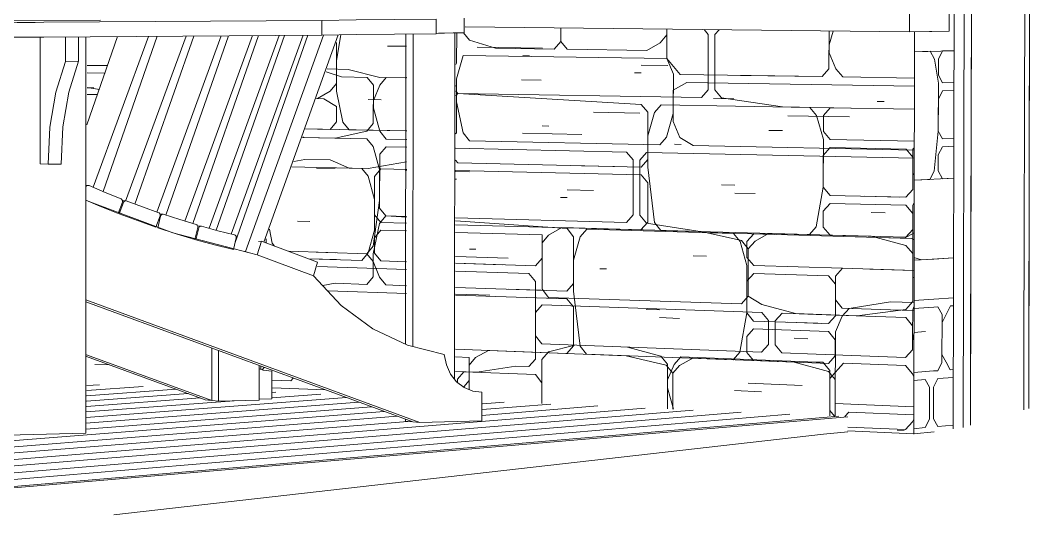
# Model space of a CAD drawing. Header units: inches. Extents: x 205 to 211, y -138 to -29.
# Drawn here: x 210.4573 to 210.5902, y -31.0523 to -30.987 of the extents above; entities that cross this region are included whole.
import ezdxf

# ---------------------------------------------------------------- set-up
doc = ezdxf.new("R2010")
doc.units = ezdxf.units.IN
doc.header["$MEASUREMENT"] = 0
for name, color, linetype, lineweight in [('A-FLOR', 192, 'Continuous', 13), ('A-FLOR-PATT', 8, 'Continuous', 13), ('A-PART', 2, 'Continuous', 9), ('A-WALL-PATT', 111, 'Continuous', 13), ('C-TOPO', 7, 'Continuous', 9), ('I-FURN', 30, 'Continuous', 9), ('L-SITE-WALL', 31, 'Continuous', 13)]:
    doc.layers.add(name, color=color, linetype=linetype, lineweight=lineweight)

# ---------------------------------------------------------------- blocks, each defined once
blk = doc.blocks.new('FP_143-Looking Southeast')
at = {"layer": 'A-FLOR-PATT', "lineweight": 9}
for p, q in [((-513.58274, -31.03616), (-513.59613, -31.03715)), ((-513.5843, -31.0356), (-513.59611, -31.03646)), ((-513.58868, -31.03525), (-513.59609, -31.03578)), ((-513.59442, -31.035), (-513.59608, -31.03512)), ((-513.57119, -31.03599), (-513.5717, -31.03603)), ((-513.56027, -31.03729), (-513.5962, -31.04006)), ((-513.5619, -31.0367), (-513.59618, -31.03931)), ((-513.57667, -31.03711), (-513.59616, -31.03858)), ((-513.58115, -31.03674), (-513.59614, -31.03786)), ((-513.56527, -31.03625), (-513.57172, -31.03673)), ((-513.54114, -31.03728), (-513.54399, -31.0375)), ((-513.55692, -31.03852), (-513.65004, -31.04585)), ((-513.52255, -31.03807), (-513.64948, -31.0484)), ((-513.51626, -31.03834), (-513.64928, -31.04929)), ((-513.50992, -31.03861), (-513.64908, -31.0502)), ((-513.55861, -31.0379), (-513.59622, -31.04083)), ((-513.5288, -31.0378), (-513.54406, -31.03903)), ((-513.535, -31.03754), (-513.54403, -31.03826)), ((-513.5552, -31.03915), (-513.64986, -31.04668)), ((-513.55382, -31.03982), (-513.64967, -31.04753)), ((-513.50353, -31.03888), (-513.64888, -31.05113)), ((-513.49708, -31.03916), (-513.64867, -31.05208))]:
    blk.add_line(p, q, dxfattribs=at)
blk = doc.blocks.new('FP_149-Looking Southeast')
at = {"layer": 'A-WALL-PATT', "lineweight": 9}
for p, q in [((-513.53368, -30.98802), (-513.53368, -30.9898)), ((-513.51973, -30.98818), (-513.51974, -30.99205)), ((-513.51973, -30.98818), (-513.51973, -30.98894)), ((-513.54738, -30.98868), (-513.54739, -30.99268)), ((-513.54649, -30.98867), (-513.54568, -30.98965)), ((-513.54227, -30.99071), (-513.54568, -30.98965)), ((-513.52061, -30.98997), (-513.51973, -30.98894)), ((-513.49836, -30.98843), (-513.49837, -30.9934)), ((-513.49783, -30.98844), (-513.49836, -30.99025)), ((-513.53454, -30.99081), (-513.54227, -30.99071)), ((-513.53368, -30.9898), (-513.53454, -30.99081)), ((-513.53368, -30.9898), (-513.53282, -30.99084)), ((-513.52237, -30.99098), (-513.53282, -30.99084)), ((-513.52061, -30.98997), (-513.52237, -30.99098)), ((-513.49836, -30.99025), (-513.49836, -30.9913)), ((-513.54653, -30.99167), (-513.54739, -30.99471)), ((-513.54653, -30.99167), (-513.51974, -30.99205)), ((-513.51974, -30.99205), (-513.51798, -30.99415)), ((-513.51974, -30.99205), (-513.51886, -30.99413)), ((-513.49836, -30.9913), (-513.49746, -30.99341)), ((-513.59604, -30.99295), (-513.59333, -30.99299)), ((-513.59333, -30.99299), (-513.59435, -30.99298)), ((-513.56445, -30.99343), (-513.56169, -30.99348)), ((-513.56169, -30.99348), (-513.55751, -30.99455)), ((-513.54751, -30.99282), (-513.54739, -30.99268)), ((-513.49837, -30.9934), (-513.49927, -30.99443)), ((-513.49746, -30.99341), (-513.49656, -30.99447)), ((-513.59604, -30.99394), (-513.59367, -30.99398)), ((-513.56253, -30.99447), (-513.56459, -30.99382)), ((-513.55919, -30.99453), (-513.56253, -30.99447)), ((-513.55919, -30.99453), (-513.55835, -30.99555)), ((-513.55751, -30.99455), (-513.55415, -30.99461)), ((-513.55751, -30.99556), (-513.55667, -30.99457)), ((-513.55395, -30.99461), (-513.55667, -30.99457)), ((-513.55415, -30.99461), (-513.55395, -30.99455)), ((-513.54739, -30.99471), (-513.54739, -30.99777)), ((-513.53885, -30.99485), (-513.53627, -30.99489)), ((-513.51886, -30.99413), (-513.51887, -30.99931)), ((-513.51798, -30.99415), (-513.49927, -30.99443)), ((-513.49927, -30.99443), (-513.51002, -30.99427)), ((-513.49656, -30.99447), (-513.48712, -30.99462)), ((-513.59604, -30.99591), (-513.59515, -30.99593)), ((-513.55836, -31.0006), (-513.55835, -30.99555)), ((-513.55751, -30.99556), (-513.55835, -30.99757)), ((-513.54751, -30.99559), (-513.54739, -30.99573)), ((-513.5474, -31.00184), (-513.54739, -30.99573)), ((-513.5171, -30.9952), (-513.51887, -30.9962)), ((-513.51887, -30.9962), (-513.51887, -31.00035)), ((-513.5171, -30.9952), (-513.48713, -30.99567)), ((-513.55835, -30.99757), (-513.55835, -30.99858)), ((-513.51357, -30.99733), (-513.51091, -30.99738)), ((-513.55835, -30.99858), (-513.55752, -31.00163)), ((-513.54739, -30.99777), (-513.54655, -31.00185)), ((-513.49203, -30.9977), (-513.49112, -30.99772)), ((-513.52936, -30.99912), (-513.52326, -30.99923)), ((-513.51887, -30.99931), (-513.51976, -31.0024)), ((-513.50377, -30.99959), (-513.49567, -30.99974)), ((-513.56337, -31.00252), (-513.5592, -31.0016)), ((-513.5592, -31.0016), (-513.55836, -31.0006)), ((-513.51887, -31.00035), (-513.518, -31.00244)), ((-513.5592, -31.00261), (-513.56768, -31.00243)), ((-513.56766, -31.00238), (-513.56752, -31.00243)), ((-513.56752, -31.00243), (-513.56337, -31.00252)), ((-513.5592, -31.00261), (-513.55836, -31.00363)), ((-513.55752, -31.00163), (-513.55668, -31.00266)), ((-513.55668, -31.00266), (-513.55396, -31.00272)), ((-513.54752, -31.00198), (-513.5474, -31.00184)), ((-513.5457, -31.00289), (-513.54655, -31.00185)), ((-513.5457, -31.00289), (-513.52064, -31.00342)), ((-513.51976, -31.0024), (-513.52064, -31.00342)), ((-513.518, -31.00244), (-513.51624, -31.00351)), ((-513.55836, -31.00363), (-513.55753, -31.00668)), ((-513.55752, -31.00466), (-513.55669, -31.00367)), ((-513.55669, -31.00367), (-513.55396, -31.00373)), ((-513.54752, -31.00387), (-513.52502, -31.00436)), ((-513.51624, -31.00351), (-513.48715, -31.00412)), ((-513.55753, -31.01174), (-513.55752, -31.00466)), ((-513.52502, -31.00436), (-513.52415, -31.00541)), ((-513.52415, -31.00541), (-513.52416, -31.01264)), ((-513.52327, -31.00543), (-513.52328, -31.01266)), ((-513.52239, -31.00441), (-513.52327, -31.00543)), ((-513.52239, -31.00441), (-513.48715, -31.00518)), ((-513.56586, -31.00649), (-513.56337, -31.00655)), ((-513.55753, -31.00668), (-513.55753, -31.01073)), ((-513.55417, -31.00676), (-513.55397, -31.00677)), ((-513.54753, -31.00692), (-513.54571, -31.00696)), ((-513.54753, -31.00794), (-513.54741, -31.00794)), ((-513.53285, -31.00932), (-513.52938, -31.00941)), ((-513.55753, -31.01073), (-513.55838, -31.01677)), ((-513.53371, -31.01033), (-513.53285, -31.01035)), ((-513.5567, -31.01277), (-513.55753, -31.01174)), ((-513.56836, -31.01346), (-513.5667, -31.0135)), ((-513.55754, -31.01376), (-513.5567, -31.01277)), ((-513.5567, -31.01277), (-513.55398, -31.01285)), ((-513.55398, -31.01296), (-513.5567, -31.01277)), ((-513.54753, -31.01302), (-513.52503, -31.01364)), ((-513.53285, -31.01445), (-513.54753, -31.01342)), ((-513.52416, -31.01264), (-513.52503, -31.01364)), ((-513.52328, -31.01266), (-513.52241, -31.01372)), ((-513.57203, -31.01454), (-513.57166, -31.01637)), ((-513.55754, -31.01376), (-513.55838, -31.01778)), ((-513.53285, -31.01445), (-513.53199, -31.01551)), ((-513.53112, -31.01553), (-513.53026, -31.01453)), ((-513.51094, -31.01507), (-513.53026, -31.01453)), ((-513.52241, -31.01372), (-513.51449, -31.01497)), ((-513.57248, -31.0158), (-513.57248, -31.01632)), ((-513.532, -31.02167), (-513.53199, -31.01551)), ((-513.53112, -31.01553), (-513.532, -31.01859)), ((-513.51449, -31.01497), (-513.5056, -31.01522)), ((-513.51094, -31.01507), (-513.51006, -31.01614)), ((-513.50917, -31.01929), (-513.51006, -31.01614)), ((-513.50917, -31.01616), (-513.50827, -31.01515)), ((-513.50917, -31.01825), (-513.50917, -31.01616)), ((-513.50827, -31.01515), (-513.48751, -31.01573)), ((-513.49207, -31.0156), (-513.48843, -31.01571)), ((-513.48843, -31.01571), (-513.48717, -31.01502)), ((-513.48751, -31.01573), (-513.48717, -31.01594)), ((-513.57166, -31.01637), (-513.57136, -31.01674)), ((-513.55922, -31.01775), (-513.5695, -31.01743)), ((-513.5695, -31.01743), (-513.55922, -31.01775)), ((-513.56588, -31.01755), (-513.56339, -31.01762)), ((-513.55922, -31.01775), (-513.55838, -31.01677)), ((-513.54572, -31.01715), (-513.54487, -31.01717)), ((-513.55838, -31.01879), (-513.55922, -31.01775)), ((-513.55838, -31.01778), (-513.55838, -31.01879)), ((-513.55838, -31.0198), (-513.55838, -31.01879)), ((-513.55838, -31.01879), (-513.55755, -31.02083)), ((-513.54754, -31.01811), (-513.5406, -31.01832)), ((-513.532, -31.01859), (-513.532, -31.0227)), ((-513.51626, -31.01803), (-513.5145, -31.01809)), ((-513.50917, -31.01825), (-513.50828, -31.01932)), ((-513.55838, -31.0198), (-513.55838, -31.02081)), ((-513.52853, -31.01972), (-513.52766, -31.01975)), ((-513.50919, -31.02554), (-513.50917, -31.01929)), ((-513.50828, -31.01932), (-513.49661, -31.01967)), ((-513.49661, -31.01967), (-513.49752, -31.0207)), ((-513.48718, -31.01996), (-513.49661, -31.01967)), ((-513.48718, -31.01996), (-513.49299, -31.01979)), ((-513.49117, -31.01984), (-513.48843, -31.01993)), ((-513.55838, -31.02081), (-513.55922, -31.02179)), ((-513.55755, -31.02083), (-513.55671, -31.02187)), ((-513.50918, -31.02137), (-513.50919, -31.02554)), ((-513.50918, -31.02137), (-513.50828, -31.02036)), ((-513.49842, -31.02067), (-513.50828, -31.02036)), ((-513.49842, -31.02067), (-513.49752, -31.02174)), ((-513.49752, -31.0207), (-513.49752, -31.02279)), ((-513.56339, -31.02165), (-513.56499, -31.02192)), ((-513.56432, -31.02262), (-513.55399, -31.02298)), ((-513.55922, -31.02179), (-513.56339, -31.02165)), ((-513.55671, -31.02187), (-513.55399, -31.02196)), ((-513.54755, -31.02218), (-513.53287, -31.02267)), ((-513.54061, -31.02241), (-513.53632, -31.02255)), ((-513.532, -31.02167), (-513.53287, -31.02267)), ((-513.532, -31.02269), (-513.53115, -31.02991)), ((-513.49753, -31.02594), (-513.49752, -31.02174)), ((-513.49752, -31.02279), (-513.49753, -31.02384)), ((-513.49752, -31.02279), (-513.49752, -31.02174)), ((-513.54755, -31.02319), (-513.53287, -31.02369)), ((-513.53287, -31.02369), (-513.53201, -31.02475)), ((-513.49753, -31.02384), (-513.49662, -31.02492)), ((-513.49572, -31.02495), (-513.49027, -31.02408)), ((-513.49027, -31.02408), (-513.48719, -31.02419)), ((-513.53201, -31.02988), (-513.53201, -31.02475)), ((-513.52243, -31.02508), (-513.52068, -31.02514)), ((-513.49663, -31.02597), (-513.49572, -31.02495)), ((-513.49662, -31.02492), (-513.49027, -31.02514)), ((-513.48719, -31.02524), (-513.49027, -31.02514)), ((-513.52068, -31.02617), (-513.51804, -31.02627)), ((-513.51009, -31.03071), (-513.50919, -31.02554)), ((-513.50919, -31.02554), (-513.5083, -31.02661)), ((-513.5083, -31.02661), (-513.49843, -31.02696)), ((-513.50383, -31.02677), (-513.49934, -31.02693)), ((-513.49843, -31.02696), (-513.49753, -31.02594)), ((-513.49663, -31.02597), (-513.49753, -31.02804)), ((-513.50919, -31.02866), (-513.5083, -31.02765)), ((-513.5083, -31.02765), (-513.49844, -31.02801)), ((-513.49844, -31.02801), (-513.49754, -31.02909)), ((-513.49753, -31.02804), (-513.49755, -31.03748)), ((-513.50919, -31.02866), (-513.5092, -31.03075)), ((-513.50294, -31.02889), (-513.50114, -31.02896)), ((-513.49754, -31.03119), (-513.49754, -31.02909)), ((-513.54756, -31.03031), (-513.53288, -31.03088)), ((-513.54489, -31.03143), (-513.54318, -31.03048)), ((-513.54318, -31.03048), (-513.52506, -31.03118)), ((-513.53201, -31.02988), (-513.53288, -31.03088)), ((-513.53115, -31.02992), (-513.53028, -31.03098)), ((-513.51009, -31.03071), (-513.51098, -31.03172)), ((-513.5092, -31.03075), (-513.50831, -31.03182)), ((-513.54756, -31.03133), (-513.54574, -31.0314)), ((-513.54574, -31.0314), (-513.54574, -31.03344)), ((-513.54574, -31.03242), (-513.54489, -31.03143)), ((-513.53028, -31.03098), (-513.51098, -31.03172)), ((-513.52506, -31.03118), (-513.51981, -31.03241)), ((-513.51805, -31.03248), (-513.51629, -31.03151)), ((-513.51629, -31.03151), (-513.50294, -31.03203)), ((-513.50831, -31.03182), (-513.49844, -31.0322)), ((-513.50294, -31.03203), (-513.49845, -31.03325)), ((-513.49754, -31.03119), (-513.49844, -31.0322)), ((-513.54575, -31.03445), (-513.54574, -31.03344)), ((-513.54574, -31.03344), (-513.54575, -31.03564)), ((-513.54574, -31.03344), (-513.54574, -31.03242)), ((-513.51981, -31.03241), (-513.51893, -31.03348)), ((-513.51893, -31.03348), (-513.51894, -31.03822)), ((-513.51893, -31.03348), (-513.51894, -31.03452)), ((-513.51805, -31.03248), (-513.51893, -31.03348)), ((-513.49845, -31.03325), (-513.49755, -31.03433)), ((-513.57169, -31.03439), (-513.56921, -31.03449)), ((-513.56921, -31.03449), (-513.5689, -31.03413)), ((-513.54575, -31.03445), (-513.54646, -31.03528)), ((-513.51894, -31.03822), (-513.51894, -31.03452)), ((-513.49755, -31.03538), (-513.49755, -31.03433)), ((-513.56466, -31.03569), (-513.5717, -31.03539)), ((-513.49755, -31.03538), (-513.49756, -31.03914)), ((-513.49755, -31.03748), (-513.48722, -31.03791)), ((-513.49575, -31.0386), (-513.49627, -31.03919)), ((-513.48722, -31.03896), (-513.49575, -31.0386)), ((-513.4903, -31.03778), (-513.48722, -31.03791)), ((-513.48939, -31.04098), (-513.48848, -31.04102))]:
    blk.add_line(p, q, dxfattribs=at)
blk = doc.blocks.new('FP_166-Looking Southeast')
at = {"layer": 'A-PART'}
for p, q in [((-513.48252, -30.97948), (-513.48187, -30.97947)), ((-513.48252, -30.98053), (-513.48187, -30.98052)), ((-513.48712, -30.99116), (-513.4819, -30.99102)), ((-513.48505, -30.9911), (-513.48712, -30.99116)), ((-513.48505, -30.9911), (-513.4845, -30.99214)), ((-513.48396, -30.99528), (-513.4845, -30.99214)), ((-513.48396, -30.99423), (-513.48395, -30.99213)), ((-513.48395, -30.99213), (-513.48341, -30.99106)), ((-513.48341, -30.99106), (-513.4819, -30.99102)), ((-513.48396, -30.99423), (-513.48342, -30.99527)), ((-513.48398, -31.0016), (-513.48396, -30.99528)), ((-513.48342, -30.99527), (-513.48191, -30.99522)), ((-513.48191, -30.99627), (-513.48342, -30.99632)), ((-513.48397, -30.99739), (-513.48398, -31.0016)), ((-513.48397, -30.99739), (-513.48342, -30.99632)), ((-513.48453, -31.00688), (-513.48398, -31.0016)), ((-513.48398, -31.0016), (-513.48343, -31.00263)), ((-513.48343, -31.00263), (-513.48192, -31.00257)), ((-513.48398, -31.00475), (-513.48343, -31.00368)), ((-513.48343, -31.00368), (-513.48193, -31.00361)), ((-513.48398, -31.00475), (-513.48399, -31.00686)), ((-513.48453, -31.00688), (-513.48508, -31.00796)), ((-513.48399, -31.00686), (-513.48344, -31.00788)), ((-513.48715, -31.00806), (-513.48194, -31.00781)), ((-513.48715, -31.00806), (-513.48508, -31.00796)), ((-513.48344, -31.00788), (-513.48194, -31.00781)), ((-513.48718, -31.01825), (-513.4862, -31.01856)), ((-513.48718, -31.01862), (-513.48456, -31.01846)), ((-513.4862, -31.01856), (-513.48196, -31.0183)), ((-513.48196, -31.0183), (-513.48456, -31.01846)), ((-513.48719, -31.0239), (-513.48457, -31.02372)), ((-513.48457, -31.02372), (-513.48197, -31.02355)), ((-513.48719, -31.02496), (-513.48457, -31.02478)), ((-513.48403, -31.02474), (-513.48457, -31.02478)), ((-513.48403, -31.02474), (-513.48348, -31.02575)), ((-513.48349, -31.0268), (-513.48239, -31.02463)), ((-513.48197, -31.0246), (-513.48239, -31.02463)), ((-513.48348, -31.02575), (-513.4835, -31.03206)), ((-513.4835, -31.031), (-513.48349, -31.0268)), ((-513.4872, -31.02812), (-513.48567, -31.02801)), ((-513.4835, -31.03206), (-513.48405, -31.03315)), ((-513.48295, -31.03201), (-513.4835, -31.031)), ((-513.48295, -31.03201), (-513.48241, -31.03302)), ((-513.48721, -31.0334), (-513.48459, -31.03319)), ((-513.48405, -31.03315), (-513.48459, -31.03319)), ((-513.48241, -31.03302), (-513.48199, -31.03299)), ((-513.48721, -31.03445), (-513.48569, -31.03433)), ((-513.48514, -31.03534), (-513.48569, -31.03433)), ((-513.48405, -31.0342), (-513.4846, -31.0353)), ((-513.48405, -31.0342), (-513.48199, -31.03403)), ((-513.48515, -31.03955), (-513.48514, -31.03534)), ((-513.4846, -31.0353), (-513.48461, -31.0395)), ((-513.4857, -31.04065), (-513.48515, -31.03955)), ((-513.48461, -31.0395), (-513.48406, -31.04051)), ((-513.48723, -31.04079), (-513.4857, -31.04065)), ((-513.48201, -31.04033), (-513.48406, -31.04051))]:
    blk.add_line(p, q, dxfattribs=at)
blk = doc.blocks.new('FP_167-Looking Southeast')
at = {"layer": 'A-PART'}
for p, q in [((-513.51482, -30.98824), (-513.51427, -30.98889)), ((-513.51283, -30.98826), (-513.51338, -30.9889)), ((-513.56262, -30.98893), (-513.56319, -30.99233)), ((-513.51427, -30.98889), (-513.51428, -30.99616)), ((-513.51338, -30.9889), (-513.5134, -30.99618)), ((-513.56319, -30.98993), (-513.5632, -30.99536)), ((-513.5565, -30.99041), (-513.55398, -30.99044)), ((-513.54467, -30.99056), (-513.5361, -30.99068)), ((-513.53868, -30.99167), (-513.53782, -30.99168)), ((-513.56319, -30.99233), (-513.5632, -30.99636)), ((-513.52308, -30.99292), (-513.51957, -30.99297)), ((-513.52396, -30.99394), (-513.52308, -30.99395)), ((-513.59604, -30.99588), (-513.59442, -30.99613)), ((-513.5632, -30.99536), (-513.56403, -30.99635)), ((-513.54723, -30.99664), (-513.54751, -30.99629)), ((-513.51428, -30.99616), (-513.51517, -30.99719)), ((-513.5134, -30.99618), (-513.51251, -30.99723)), ((-513.59466, -30.99681), (-513.59604, -30.99679)), ((-513.56585, -30.99732), (-513.56569, -30.99733)), ((-513.56585, -30.99732), (-513.56486, -30.99734)), ((-513.56569, -30.99733), (-513.56403, -30.99635)), ((-513.56486, -30.99734), (-513.5632, -30.99838)), ((-513.5632, -30.99636), (-513.56237, -31.00041)), ((-513.55903, -30.99745), (-513.55735, -30.99748)), ((-513.54751, -30.99697), (-513.54723, -30.99664)), ((-513.54723, -30.99664), (-513.51517, -30.99719)), ((-513.52309, -30.99809), (-513.54723, -30.99664)), ((-513.51251, -30.99723), (-513.50449, -30.99842)), ((-513.5632, -30.99838), (-513.5632, -31.00039)), ((-513.52309, -30.99809), (-513.52221, -30.99913)), ((-513.52134, -30.99915), (-513.52046, -30.99813)), ((-513.5009, -30.99848), (-513.52046, -30.99813)), ((-513.50449, -30.99842), (-513.49549, -30.99858)), ((-513.5009, -30.99848), (-513.50001, -30.99954)), ((-513.4991, -30.99956), (-513.4982, -30.99853)), ((-513.4982, -30.99853), (-513.48713, -30.99873)), ((-513.52222, -31.00534), (-513.52221, -30.99913)), ((-513.52134, -30.99915), (-513.52222, -31.00224)), ((-513.49911, -31.00271), (-513.50001, -30.99954)), ((-513.49911, -31.00166), (-513.4991, -30.99956)), ((-513.55396, -31.00159), (-513.56728, -31.00132)), ((-513.56404, -31.00138), (-513.56728, -31.00132)), ((-513.56728, -31.00132), (-513.5657, -31.00135)), ((-513.5632, -31.00039), (-513.56404, -31.00138)), ((-513.56237, -31.00041), (-513.56154, -31.00143)), ((-513.56154, -31.00143), (-513.55396, -31.00159)), ((-513.55652, -31.00154), (-513.554, -31.00159)), ((-513.53612, -31.00093), (-513.53525, -31.00094)), ((-513.50629, -31.00152), (-513.5045, -31.00155)), ((-513.5387, -31.0019), (-513.53093, -31.00206)), ((-513.52222, -31.00224), (-513.52223, -31.00637)), ((-513.49912, -31.009), (-513.49911, -31.00271)), ((-513.49911, -31.00166), (-513.49821, -31.00272)), ((-513.49821, -31.00272), (-513.48714, -31.00295)), ((-513.51871, -31.00334), (-513.51783, -31.00336)), ((-513.49912, -31.0048), (-513.49821, -31.00377)), ((-513.48822, -31.00398), (-513.49821, -31.00377)), ((-513.48822, -31.00398), (-513.48731, -31.00506)), ((-513.48714, -31.00382), (-513.48731, -31.004)), ((-513.48731, -31.004), (-513.48731, -31.00612)), ((-513.56882, -31.0056), (-513.56736, -31.00534)), ((-513.56736, -31.00534), (-513.56404, -31.00541)), ((-513.56404, -31.00541), (-513.56154, -31.00648)), ((-513.54752, -31.00545), (-513.54724, -31.0058)), ((-513.52222, -31.00534), (-513.5231, -31.00635)), ((-513.49912, -31.0048), (-513.49912, -31.009)), ((-513.48732, -31.00928), (-513.48731, -31.00506)), ((-513.48731, -31.00612), (-513.48731, -31.00506)), ((-513.56907, -31.0063), (-513.56736, -31.00634)), ((-513.55904, -31.00654), (-513.56736, -31.00634)), ((-513.56154, -31.00648), (-513.55988, -31.00652)), ((-513.55988, -31.00652), (-513.55904, -31.00755)), ((-513.554, -31.00564), (-513.55904, -31.00654)), ((-513.5582, -31.00757), (-513.55736, -31.00658)), ((-513.55736, -31.00658), (-513.55397, -31.00666)), ((-513.54753, -31.00681), (-513.5231, -31.00738)), ((-513.54724, -31.0058), (-513.5231, -31.00635)), ((-513.53094, -31.00617), (-513.5266, -31.00627)), ((-513.52223, -31.00637), (-513.52136, -31.01363)), ((-513.48731, -31.00612), (-513.48731, -31.00717)), ((-513.55904, -31.00755), (-513.55821, -31.0106)), ((-513.5582, -31.00757), (-513.55821, -31.01262)), ((-513.5231, -31.00738), (-513.52223, -31.00844)), ((-513.48731, -31.00717), (-513.48715, -31.00736)), ((-513.52224, -31.0136), (-513.52223, -31.00844)), ((-513.51253, -31.00867), (-513.51076, -31.00872)), ((-513.50004, -31.01421), (-513.49912, -31.009)), ((-513.49912, -31.009), (-513.49822, -31.01007)), ((-513.48824, -31.01032), (-513.48732, -31.00928)), ((-513.55821, -31.0106), (-513.55821, -31.01464)), ((-513.51076, -31.00976), (-513.50809, -31.00982)), ((-513.49822, -31.01007), (-513.48824, -31.01032)), ((-513.4937, -31.01018), (-513.48915, -31.01029)), ((-513.49913, -31.01214), (-513.49823, -31.01112)), ((-513.49913, -31.01214), (-513.49913, -31.01424)), ((-513.49823, -31.01112), (-513.48824, -31.01137)), ((-513.48824, -31.01137), (-513.48733, -31.01245)), ((-513.48732, -31.0114), (-513.48735, -31.0209)), ((-513.48716, -31.01102), (-513.48732, -31.0114)), ((-513.55821, -31.01262), (-513.55737, -31.01365)), ((-513.4928, -31.01231), (-513.49098, -31.01236)), ((-513.48733, -31.01456), (-513.48733, -31.01245)), ((-513.55821, -31.01464), (-513.55905, -31.01764)), ((-513.55821, -31.01565), (-513.55737, -31.01466)), ((-513.55737, -31.01365), (-513.55398, -31.01375)), ((-513.55737, -31.01466), (-513.55398, -31.01476)), ((-513.54754, -31.01393), (-513.52312, -31.01461)), ((-513.53528, -31.0153), (-513.53355, -31.01432)), ((-513.53355, -31.01432), (-513.5152, -31.01484)), ((-513.52224, -31.0136), (-513.52312, -31.01461)), ((-513.52136, -31.01363), (-513.52049, -31.01469)), ((-513.52049, -31.01469), (-513.50094, -31.01524)), ((-513.5152, -31.01484), (-513.50988, -31.01603)), ((-513.50004, -31.01421), (-513.50094, -31.01524)), ((-513.49913, -31.01424), (-513.49823, -31.01531)), ((-513.48733, -31.01456), (-513.48825, -31.01559)), ((-513.55822, -31.01666), (-513.55821, -31.01565)), ((-513.54754, -31.01494), (-513.53614, -31.01527)), ((-513.53614, -31.01527), (-513.53614, -31.01732)), ((-513.53614, -31.0163), (-513.53528, -31.0153)), ((-513.50988, -31.01603), (-513.509, -31.01709)), ((-513.5081, -31.01608), (-513.509, -31.01709)), ((-513.5081, -31.01608), (-513.50632, -31.01509)), ((-513.50632, -31.01509), (-513.4928, -31.01546)), ((-513.49823, -31.01531), (-513.48825, -31.01559)), ((-513.4928, -31.01546), (-513.48825, -31.01665)), ((-513.55822, -31.01666), (-513.55822, -31.01767)), ((-513.53614, -31.01732), (-513.53615, -31.02244)), ((-513.53614, -31.01732), (-513.53614, -31.0163)), ((-513.53614, -31.01835), (-513.53614, -31.01732)), ((-513.509, -31.01709), (-513.50901, -31.02334)), ((-513.509, -31.01709), (-513.509, -31.01814)), ((-513.48825, -31.01665), (-513.48734, -31.01773)), ((-513.5669, -31.01841), (-513.56323, -31.01852)), ((-513.5669, -31.01841), (-513.55989, -31.01863)), ((-513.55989, -31.01863), (-513.55905, -31.01764)), ((-513.55822, -31.01767), (-513.55738, -31.01871)), ((-513.55738, -31.01871), (-513.55398, -31.01881)), ((-513.53614, -31.01835), (-513.537, -31.01934)), ((-513.50901, -31.02334), (-513.509, -31.01814)), ((-513.48734, -31.01879), (-513.48735, -31.02406)), ((-513.48734, -31.01879), (-513.48734, -31.01773)), ((-513.55399, -31.01982), (-513.56572, -31.01945)), ((-513.54754, -31.01901), (-513.537, -31.01934)), ((-513.53787, -31.02034), (-513.54754, -31.02003)), ((-513.54641, -31.01905), (-513.54129, -31.01921)), ((-513.53787, -31.02034), (-513.53701, -31.02139)), ((-513.53701, -31.02139), (-513.53702, -31.03163)), ((-513.48735, -31.0209), (-513.48718, -31.0209)), ((-513.53615, -31.02244), (-513.53529, -31.0235)), ((-513.54755, -31.02308), (-513.54301, -31.02323)), ((-513.53529, -31.0235), (-513.5099, -31.02436)), ((-513.5099, -31.02436), (-513.50901, -31.02334)), ((-513.50901, -31.02334), (-513.50723, -31.02445)), ((-513.48735, -31.02406), (-513.48827, -31.02509)), ((-513.53701, -31.02548), (-513.53702, -31.02856)), ((-513.53615, -31.02449), (-513.53701, -31.02548)), ((-513.53615, -31.02449), (-513.50723, -31.02549)), ((-513.50723, -31.02445), (-513.50276, -31.02564)), ((-513.50723, -31.02549), (-513.50634, -31.02656)), ((-513.49464, -31.02592), (-513.48827, -31.02509)), ((-513.48735, -31.02512), (-513.48736, -31.02829)), ((-513.48719, -31.02475), (-513.48735, -31.02512)), ((-513.50634, -31.02656), (-513.50634, -31.02969)), ((-513.50544, -31.02659), (-513.50545, -31.02973)), ((-513.50544, -31.02659), (-513.50455, -31.02558)), ((-513.50455, -31.02558), (-513.50006, -31.02574)), ((-513.50276, -31.02564), (-513.49464, -31.02592)), ((-513.48827, -31.02614), (-513.50006, -31.02574)), ((-513.48827, -31.02614), (-513.48736, -31.02723)), ((-513.48737, -31.0304), (-513.48736, -31.02723)), ((-513.53702, -31.02856), (-513.53616, -31.02961)), ((-513.48736, -31.02829), (-513.4872, -31.02923)), ((-513.50724, -31.0307), (-513.53616, -31.02961)), ((-513.53616, -31.03166), (-513.5353, -31.03067)), ((-513.5353, -31.03067), (-513.53184, -31.02977)), ((-513.52489, -31.03004), (-513.52052, -31.03124)), ((-513.50724, -31.0307), (-513.50634, -31.02969)), ((-513.50545, -31.02973), (-513.50456, -31.0308)), ((-513.50456, -31.0308), (-513.50007, -31.03097)), ((-513.48737, -31.0304), (-513.48828, -31.03142)), ((-513.53789, -31.03262), (-513.53702, -31.03163)), ((-513.53616, -31.03166), (-513.53617, -31.03749)), ((-513.52052, -31.03124), (-513.51964, -31.0323)), ((-513.51876, -31.03234), (-513.51788, -31.03134)), ((-513.51788, -31.03134), (-513.50007, -31.03202)), ((-513.50007, -31.03097), (-513.48828, -31.03142)), ((-513.49917, -31.03205), (-513.50007, -31.03202)), ((-513.49917, -31.03205), (-513.49827, -31.03314)), ((-513.49827, -31.03419), (-513.49646, -31.03216)), ((-513.48828, -31.03247), (-513.49646, -31.03216)), ((-513.59502, -31.03232), (-513.59309, -31.0324)), ((-513.57316, -31.03298), (-513.57316, -31.03257)), ((-513.57301, -31.03304), (-513.57274, -31.03272)), ((-513.54756, -31.03325), (-513.54473, -31.03336)), ((-513.54728, -31.03428), (-513.54643, -31.03329)), ((-513.54643, -31.03329), (-513.53703, -31.03367)), ((-513.54473, -31.03336), (-513.5396, -31.03255)), ((-513.5396, -31.03255), (-513.53789, -31.03262)), ((-513.51965, -31.03819), (-513.51964, -31.0323)), ((-513.51876, -31.03234), (-513.51964, -31.03437)), ((-513.49827, -31.03314), (-513.49828, -31.0391)), ((-513.48828, -31.03247), (-513.48737, -31.03356)), ((-513.54728, -31.03464), (-513.54728, -31.03428)), ((-513.53703, -31.03367), (-513.53617, -31.03473)), ((-513.53617, -31.03473), (-513.53617, -31.03749)), ((-513.51964, -31.03437), (-513.51965, -31.03541)), ((-513.50903, -31.0348), (-513.50188, -31.03509)), ((-513.49828, -31.03838), (-513.49827, -31.03419)), ((-513.48721, -31.03395), (-513.48737, -31.03356)), ((-513.51965, -31.03541), (-513.51886, -31.03823)), ((-513.51081, -31.03577), (-513.50725, -31.03592)), ((-513.49766, -31.03913), (-513.49828, -31.03838)), ((-513.48739, -31.03989), (-513.4883, -31.04091)), ((-513.48739, -31.03989), (-513.48722, -31.03952)), ((-513.49591, -31.04058), (-513.4883, -31.04091))]:
    blk.add_line(p, q, dxfattribs=at)

msp = doc.modelspace()

# ---------------------------------------------------------------- linework, layer by layer
at = {"layer": 'A-FLOR'}
msp.add_line((210.41353, -31.05226), (210.56626, -31.03921), dxfattribs=at)
at = {"layer": 'A-PART'}
for p, q in [((210.57966, -30.97338), (210.57962, -30.98843)), ((210.58031, -30.97338), (210.58015, -31.04082)), ((210.58015, -31.04082), (210.58031, -30.97338)), ((210.5816, -30.97337), (210.58145, -31.04062)), ((210.58145, -31.04062), (210.5816, -30.97337)), ((210.58241, -31.04034), (210.58257, -30.97337)), ((210.58257, -30.97337), (210.58244, -31.03082)), ((210.5896, -30.97333), (210.58946, -31.03028)), ((210.58946, -31.03028), (210.5896, -30.97333)), ((210.59009, -31.03023), (210.59023, -30.97333)), ((210.57505, -30.98854), (210.57494, -31.04152)), ((210.57962, -30.98843), (210.57505, -30.98854)), ((210.58244, -31.03082), (210.58241, -31.04034)), ((210.58946, -31.03028), (210.58944, -31.03832)), ((210.58944, -31.03832), (210.58946, -31.03028)), ((210.59008, -31.03814), (210.59009, -31.03023))]:
    msp.add_line(p, q, dxfattribs=at)
at = {"layer": 'C-TOPO'}
for p, q in [((210.56628, -31.04119), (210.56305, -31.04151)), ((210.56305, -31.04151), (210.56628, -31.04119)), ((210.56305, -31.04151), (210.46962, -31.05211)), ((210.46962, -31.05211), (210.56305, -31.04151))]:
    msp.add_line(p, q, dxfattribs=at)
at = {"layer": 'I-FURN'}
for p, q in [((210.51208, -30.98686), (210.51208, -30.98878)), ((210.51576, -30.98866), (210.51576, -30.98676)), ((210.46788, -30.98701), (210.45413, -30.9871)), ((210.46043, -30.98728), (210.49704, -30.98703)), ((210.49704, -30.98703), (210.49704, -30.98896)), ((210.45995, -30.98925), (210.45993, -31.00592)), ((210.49704, -30.98896), (210.46042, -30.98925)), ((210.46326, -30.99243), (210.46327, -30.98922)), ((210.465, -30.98921), (210.46499, -30.99242)), ((210.46593, -31.04136), (210.46597, -30.9892)), ((210.47011, -30.98917), (210.46606, -31.00077)), ((210.4669, -31.009), (210.47421, -30.98914)), ((210.47536, -30.98913), (210.46822, -31.00957)), ((210.47117, -31.01083), (210.47914, -30.9891)), ((210.48015, -30.98909), (210.47242, -31.01124)), ((210.47528, -31.01226), (210.48376, -30.98907)), ((210.48473, -30.98906), (210.47648, -31.01267)), ((210.479, -31.01345), (210.48789, -30.98903)), ((210.4887, -30.98903), (210.48003, -31.01379)), ((210.48218, -31.0144), (210.49139, -30.98901)), ((210.4921, -30.989), (210.4831, -31.01466)), ((210.4851, -31.01517), (210.49457, -30.98898)), ((210.49519, -30.98898), (210.48561, -31.01626)), ((210.48696, -31.01747), (210.49723, -30.98896)), ((210.49919, -30.98893), (210.48937, -31.01621)), ((210.5081, -30.98882), (210.50804, -31.02968)), ((210.50905, -30.98881), (210.50899, -31.02998)), ((210.51448, -31.03423), (210.51455, -30.98868)), ((210.46499, -30.99242), (210.46326, -30.99243)), ((210.45993, -31.00592), (210.46099, -31.00598)), ((210.46271, -31.00595), (210.46099, -31.00598)), ((210.46596, -31.00873), (210.46625, -31.00875)), ((210.47075, -31.01077), (210.47118, -31.0108)), ((210.47021, -31.01244), (210.47076, -31.01096)), ((210.4709, -31.011), (210.47035, -31.0125)), ((210.47517, -31.01425), (210.47572, -31.01278)), ((210.47579, -31.01279), (210.47542, -31.01434)), ((210.4757, -31.01252), (210.47608, -31.01255)), ((210.48031, -31.01587), (210.48068, -31.01431)), ((210.48082, -31.01435), (210.48045, -31.01591)), ((210.48066, -31.01408), (210.48111, -31.01411)), ((210.48537, -31.01721), (210.48574, -31.01567)), ((210.48906, -31.01609), (210.48851, -31.01792)), ((210.4887, -31.01614), (210.48906, -31.01609)), ((210.48906, -31.01609), (210.49646, -31.01886)), ((210.48685, -31.01748), (210.48696, -31.01747)), ((210.48696, -31.01747), (210.48726, -31.01759)), ((210.49592, -31.02068), (210.48851, -31.01792)), ((210.49591, -31.02068), (210.48851, -31.01792)), ((210.49646, -31.01886), (210.49592, -31.02068)), ((210.46595, -31.02383), (210.50993, -31.03999)), ((210.50898, -31.03988), (210.46595, -31.02409)), ((210.48255, -31.03707), (210.48255, -31.0302)), ((210.48342, -31.03716), (210.48343, -31.03052)), ((210.46603, -31.03105), (210.48254, -31.03707)), ((210.48167, -31.03698), (210.46603, -31.03128)), ((210.48876, -31.03702), (210.48877, -31.03248)), ((210.49044, -31.03686), (210.49044, -31.03322)), ((210.51807, -31.03976), (210.51808, -31.03597)), ((210.48167, -31.03698), (210.48254, -31.03707)), ((210.48342, -31.03716), (210.48255, -31.03707)), ((210.48876, -31.03702), (210.48342, -31.03716)), ((210.48877, -31.0369), (210.49044, -31.03686)), ((210.50803, -31.03954), (210.50803, -31.03978)), ((210.50898, -31.03988), (210.50803, -31.03978)), ((210.50898, -31.03988), (210.50993, -31.03999)), ((210.50993, -31.03999), (210.51807, -31.03976)), ((210.46593, -31.04136), (210.45559, -31.04165))]:
    msp.add_line(p, q, dxfattribs=at)
for points in [[(210.49704, -30.98703, 0), (210.50156, -30.98696, 0), (210.50659, -30.98691, 0), (210.51208, -30.98686, 0)], [(210.45425, -30.98725, 0), (210.45493, -30.98727, 0), (210.45585, -30.98728, 0), (210.45693, -30.98729, 0), (210.45811, -30.98729, 0), (210.4593, -30.98729, 0), (210.46043, -30.98728, 0)], [(210.46042, -30.98925, 0), (210.4593, -30.98925, 0), (210.45811, -30.98925, 0), (210.45693, -30.98925, 0), (210.45585, -30.98924, 0), (210.45493, -30.98923, 0), (210.45425, -30.98921, 0)], [(210.51208, -30.98878, 0), (210.50659, -30.98883, 0), (210.50155, -30.98889, 0), (210.49704, -30.98896, 0)], [(210.51576, -30.98866, 0), (210.51432, -30.98868, 0), (210.51317, -30.9887, 0), (210.51239, -30.98872, 0), (210.51205, -30.98875, 0)], [(210.46099, -31.00598, 0), (210.4612, -31.00109, 0), (210.46198, -30.99648, 0), (210.46326, -30.99243, 0)], [(210.46499, -30.99242, 0), (210.46371, -30.99646, 0), (210.46293, -31.00106, 0), (210.46271, -31.00595, 0)], [(210.46638, -31.00879, 0), (210.46631, -31.00876, 0), (210.46625, -31.00875, 0), (210.46618, -31.00876, 0), (210.46611, -31.00878, 0), (210.46605, -31.00883, 0), (210.46601, -31.00888, 0), (210.46597, -31.00895, 0)], [(210.4706, -31.01054, 0), (210.46848, -31.00969, 0), (210.46638, -31.00879, 0)], [(210.48851, -31.01792, 0), (210.47739, -31.01498, 0), (210.46646, -31.01091, 0), (210.46595, -31.01069, 0)], [(210.46596, -31.01069, 0), (210.46781, -31.01148, 0), (210.47021, -31.01244, 0)], [(210.47076, -31.01096, 0), (210.47078, -31.01089, 0), (210.47078, -31.01082, 0), (210.47077, -31.01075, 0), (210.47074, -31.01068, 0), (210.47071, -31.01062, 0), (210.47065, -31.01057, 0), (210.4706, -31.01054, 0)], [(210.47126, -31.01081, 0), (210.47119, -31.0108, 0), (210.47112, -31.0108, 0), (210.47105, -31.01083, 0), (210.47099, -31.01087, 0), (210.47094, -31.01093, 0), (210.4709, -31.011, 0)], [(210.47554, -31.01235, 0), (210.4734, -31.0116, 0), (210.47126, -31.0108, 0)], [(210.47035, -31.0125, 0), (210.47276, -31.0134, 0), (210.47517, -31.01425, 0)], [(210.47572, -31.01278, 0), (210.47573, -31.01271, 0), (210.47574, -31.01263, 0), (210.47572, -31.01256, 0), (210.4757, -31.01249, 0), (210.47565, -31.01243, 0), (210.4756, -31.01238, 0), (210.47554, -31.01235, 0)], [(210.47615, -31.01256, 0), (210.47608, -31.01255, 0), (210.47602, -31.01255, 0), (210.47596, -31.01257, 0), (210.4759, -31.01261, 0), (210.47585, -31.01266, 0), (210.47581, -31.01272, 0), (210.47579, -31.01279, 0)], [(210.48048, -31.01392, 0), (210.47831, -31.01326, 0), (210.47615, -31.01256, 0)], [(210.47542, -31.01434, 0), (210.47786, -31.01513, 0), (210.48031, -31.01587, 0)], [(210.48068, -31.01431, 0), (210.48069, -31.01423, 0), (210.48068, -31.01415, 0), (210.48065, -31.01407, 0), (210.48061, -31.014, 0), (210.48055, -31.01395, 0), (210.48048, -31.01392, 0)], [(210.48116, -31.01412, 0), (210.48109, -31.01411, 0), (210.48102, -31.01412, 0), (210.48095, -31.01415, 0), (210.48089, -31.01421, 0), (210.48085, -31.01427, 0), (210.48082, -31.01435, 0)], [(210.48553, -31.01528, 0), (210.48334, -31.01472, 0), (210.48116, -31.01412, 0)], [(210.48045, -31.01591, 0), (210.48291, -31.01658, 0), (210.48537, -31.01721, 0)], [(210.48574, -31.01567, 0), (210.48575, -31.0156, 0), (210.48574, -31.01552, 0), (210.48572, -31.01545, 0), (210.48569, -31.01539, 0), (210.48565, -31.01534, 0), (210.48559, -31.0153, 0), (210.48553, -31.01528, 0)], [(210.51314, -31.03104, 0), (210.50831, -31.0298, 0), (210.50373, -31.02762, 0), (210.49956, -31.02455, 0), (210.49591, -31.02068, 0)], [(210.51808, -31.03597, 0), (210.51688, -31.03583, 0), (210.51576, -31.03537, 0), (210.51477, -31.03461, 0), (210.51398, -31.03359, 0), (210.51342, -31.03238, 0), (210.51314, -31.03104, 0)], [(210.49044, -31.03322, 0), (210.48929, -31.03309, 0), (210.48876, -31.03292, 0)]]:
    msp.add_polyline3d(points, dxfattribs=at)
at = {"layer": 'L-SITE-WALL'}
for p, q in [((210.57443, -30.97341), (210.57439, -30.98855)), ((210.57962, -30.98843), (210.57966, -30.97338)), ((210.59023, -30.97333), (210.59008, -31.03814)), ((210.57439, -30.98855), (210.51588, -30.98787)), ((210.57962, -30.98843), (210.57439, -30.98855)), ((210.57494, -31.04147), (210.57505, -30.98854)), ((210.56625, -31.04108), (210.57494, -31.04147)), ((210.57764, -31.04122), (210.57494, -31.04147))]:
    msp.add_line(p, q, dxfattribs=at)

# ---------------------------------------------------------------- block references
at = {"layer": 'A-FLOR', "lineweight": 9}
msp.add_blockref('FP_143-Looking Southeast', (724.06216, 0), dxfattribs=at)
at = {"layer": 'A-PART'}
for name in ['FP_166-Looking Southeast', 'FP_167-Looking Southeast']:
    msp.add_blockref(name, (724.06216, 0), dxfattribs=at)
at = {"layer": 'L-SITE-WALL', "lineweight": 9}
msp.add_blockref('FP_149-Looking Southeast', (724.06216, 0), dxfattribs=at)

doc.saveas('drawing.dxf')
